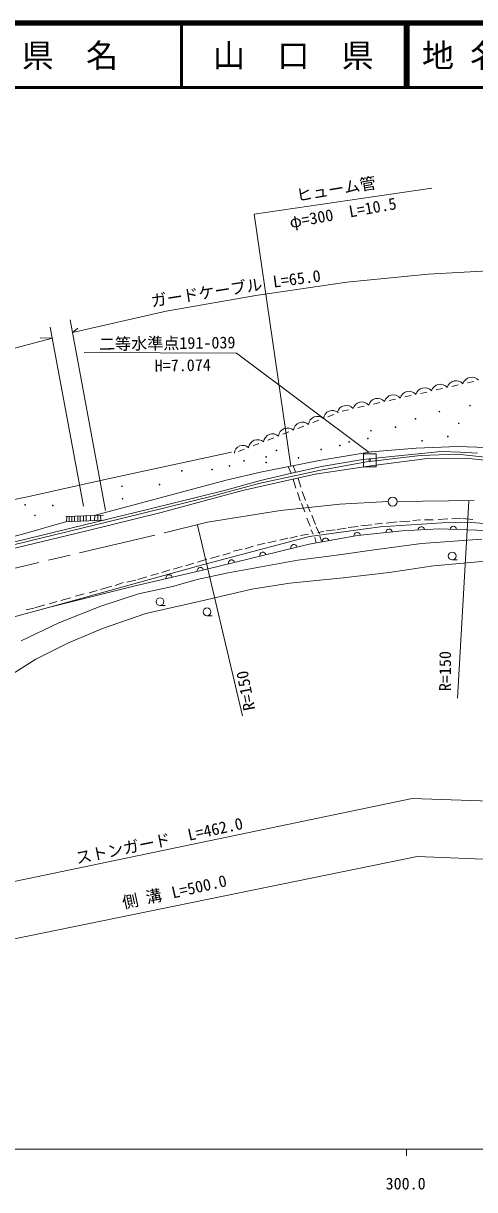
# Model space of a CAD drawing. Units: millimetres, scale not verified. Extents: x 40000 to 680000, y 20000 to 380000.
# Drawn here: x 308374 to 378586, y 198715 to 380000 of the extents above; entities that cross this region are included whole.
import ezdxf
from ezdxf.enums import TextEntityAlignment as Align

# ---------------------------------------------------------------- set-up
doc = ezdxf.new("R2010")
doc.units = ezdxf.units.MM
doc.header["$LTSCALE"] = 1000
doc.linetypes.add('CHAIN', pattern=[18.5, 12, -1.5, 3.5, -1.5])
for name, color, linetype, lineweight in [('M-BGD', 7, 'Continuous', 13), ('M-BMK', 2, 'CHAIN', 13), ('M-BMK-SRVR', 3, 'Continuous', 13), ('M-STR-HTXT', 7, 'Continuous', 13), ('M-TTL', 2, 'Continuous', 140), ('M-TTL-BAND', 7, 'Continuous', 13), ('M-TTL-LINE', 7, 'Continuous', 50), ('M-TTL-TXT', 7, 'Continuous', 50)]:
    doc.layers.add(name, color=color, linetype=linetype, lineweight=lineweight)
doc.styles.add('ＭＳ ゴシック', font='')
doc.styles.get('ＭＳ ゴシック').set_extended_font_data('MS Gothic')

# ---------------------------------------------------------------- blocks, each defined once
blk = doc.blocks.new('open_arrow')
at = {"color": 0, "linetype": 'Continuous', "lineweight": -2}
blk.add_lwpolyline([(7.5, 1.25), (0, 0), (7.5, -1.25)], dxfattribs=at)

msp = doc.modelspace()

# ---------------------------------------------------------------- linework, layer by layer
at = {"layer": 'M-BGD'}
for p, q in [((370169, 322477), (371144, 322697)), ((372608, 323027), (373583, 323246)), ((375046, 323576), (376022, 323796)), ((377485, 324126), (378461, 324346)), ((362852, 320828), (363828, 321048)), ((365291, 321377), (366267, 321597)), ((367730, 321927), (368705, 322147)), ((355755, 318844), (356687, 319206)), ((357975, 319728), (358950, 319948)), ((360413, 320278), (361389, 320498)), ((351094, 317033), (352026, 317395)), ((353424, 317938), (354357, 318300)), ((346434, 315222), (347366, 315584)), ((348764, 316127), (349696, 316489)), ((341865, 313447), (342745, 313788)), ((344103, 314316), (345035, 314678)), ((362495, 313391), (369497, 313943)), ((369497, 313943), (375948, 314206)), ((375948, 314206), (380385, 314063)), ((340755, 313352), (321330, 309155)), ((345276, 310249), (354413, 312048)), ((361781, 311820), (354395, 310477)), ((354413, 312048), (362495, 313391)), ((354754, 311137), (361194, 312180)), ((361194, 312180), (365714, 312648)), ((361266, 311082), (361266, 313082)), ((361266, 313082), (363266, 313082)), ((370175, 312804), (361781, 311820)), ((371230, 312336), (362788, 311281)), ((363266, 313082), (363266, 311082)), ((365714, 312648), (373376, 313439)), ((375930, 313019), (370175, 312804)), ((377225, 312408), (371230, 312336)), ((373376, 313439), (376350, 313355)), ((383293, 312228), (375930, 313019)), ((376350, 313355), (379012, 313211)), ((383197, 311760), (377225, 312408)), ((339904, 309002), (345276, 310249)), ((354395, 310477), (345018, 308463)), ((345270, 308930), (350126, 310106)), ((349581, 311097), (350049, 310088)), ((350126, 310106), (354754, 311137)), ((350369, 311252), (350694, 310232)), ((362788, 311281), (353795, 309938)), ((363266, 311082), (361266, 311082)), ((321330, 309155), (309003, 306421)), ((319412, 303511), (339904, 309002)), ((345018, 308463), (337967, 306568)), ((339454, 307312), (345270, 308930)), ((353795, 309938), (342476, 307372)), ((350356, 309137), (350764, 307770)), ((351555, 307913), (351147, 309256)), ((309003, 306421), (289146, 302248)), ((337967, 306568), (323842, 303091)), ((328098, 304518), (339454, 307312)), ((342476, 307372), (329837, 303942)), ((351027, 307098), (351459, 305779)), ((352251, 305827), (351771, 307218)), ((351651, 305371), (352179, 304052)), ((352970, 304076), (352514, 305204)), ((323842, 303091), (306623, 298894)), ((314914, 302503), (320960, 302799)), ((320868, 303570), (314968, 303331)), ((315126, 303337), (315094, 302512)), ((315528, 303353), (315528, 302533)), ((315932, 303370), (315946, 302554)), ((316324, 303386), (316315, 302572)), ((316860, 303408), (316865, 302599)), ((317227, 303422), (317206, 302616)), ((317754, 303444), (317743, 302642)), ((318171, 303461), (318167, 302663)), ((329837, 303942), (318254, 301136)), ((318833, 303488), (318837, 302695)), ((319494, 303515), (319470, 302726)), ((319989, 303535), (319989, 302752)), ((320029, 302575), (328098, 304518)), ((320406, 303552), (320427, 302773)), ((352466, 303093), (352970, 301822)), ((353833, 302110), (353234, 303549)), ((368940, 302719), (370175, 302839)), ((370762, 302839), (372129, 302839)), ((372921, 302899), (374408, 302959)), ((375043, 303007), (376470, 303019)), ((376710, 303019), (378305, 302899)), ((287833, 294769), (320029, 302575)), ((318254, 301136), (301658, 297155)), ((308463, 300657), (314914, 302503)), ((363874, 301718), (352890, 300231)), ((353162, 301294), (353474, 300599)), ((354433, 300647), (353929, 301726)), ((354167, 300825), (355114, 301052)), ((355474, 301100), (356889, 301268)), ((357201, 301328), (358604, 301556)), ((358891, 301640), (360438, 301784)), ((360870, 301916), (362561, 302060)), ((363052, 302132), (364263, 302287)), ((373514, 302341), (363874, 301718)), ((364803, 302335), (366542, 302515)), ((366865, 302527), (368472, 302623)), ((378167, 302437), (373514, 302341)), ((386800, 301670), (378167, 302437)), ((290813, 296100), (308463, 300657)), ((352890, 300231), (335671, 295674)), ((344742, 298906), (346013, 299218)), ((346409, 299266), (347728, 299589)), ((348279, 299685), (349526, 299961)), ((349838, 299961), (351025, 300285)), ((351505, 300405), (352740, 300609)), ((353701, 300059), (353917, 299244)), ((354517, 300287), (354733, 299532)), ((362567, 298097), (370289, 299152)), ((370289, 299152), (379690, 299799)), ((339418, 297347), (340533, 297707)), ((341073, 297947), (342416, 298270)), ((342871, 298330), (344130, 298738)), ((351055, 296538), (357506, 297377)), ((357506, 297377), (362567, 298097)), ((335671, 295674), (312312, 289199)), ((331732, 295165), (333063, 295584)), ((333650, 295704), (334921, 296100)), ((335449, 296244), (336936, 296700)), ((337487, 296832), (338866, 297227)), ((340215, 294595), (351055, 296538)), ((372159, 295698), (365300, 294667)), ((380889, 296442), (372159, 295698)), ((375085, 296597), (375885, 296597)), ((326204, 293570), (327595, 293978)), ((328194, 294158), (329382, 294469)), ((329897, 294637), (331180, 295033)), ((335419, 293540), (340215, 294595)), ((358106, 293828), (349808, 292964)), ((365300, 294667), (358106, 293828)), ((320400, 291999), (322151, 292503)), ((322679, 292635), (323926, 293078)), ((324489, 293150), (325856, 293462)), ((326306, 291334), (331582, 292461)), ((331582, 292461), (335419, 293540)), ((343909, 292077), (336138, 290255)), ((349808, 292964), (343909, 292077)), ((312414, 289793), (313613, 290129)), ((314225, 290296), (315712, 290680)), ((316467, 290980), (317834, 291328)), ((318602, 291460), (319837, 291831)), ((320454, 289415), (326306, 291334)), ((336138, 290255), (327409, 288264)), ((306934, 287754), (312312, 289199)), ((308793, 288822), (310004, 289097)), ((310148, 289145), (311707, 289625)), ((313907, 286801), (320454, 289415)), ((327409, 288264), (320694, 285962)), ((329639, 289511), (330439, 289511)), ((308056, 284019), (313907, 286801)), ((336942, 287928), (337742, 287928)), ((320694, 285962), (315394, 283707)), ((315394, 283707), (310310, 281189)), ((310310, 281189), (299446, 274307))]:
    msp.add_line(p, q, dxfattribs=at)
msp.add_lwpolyline([(547671, 281645), (533977, 286657), (523905, 289223), (511818, 291957), (496781, 293972), (491146, 294595), (476181, 295459), (457475, 296514), (435268, 297953), (406298, 299560), (378910, 301238), (373035, 301406), (367327, 301094), (360348, 300375), (352818, 299056), (336702, 295099), (325766, 292557), (312312, 289199)], dxfattribs=at)
for centre, radius in [((373101, 319654), 51.7), ((377849, 320575), 51.7), ((366270, 317232), 51.7), ((369371, 318540), 51.7), ((376105, 317813), 51.7), ((361983, 315464), 51.7), ((362443, 316675), 51.7), ((374409, 315779), 51.7), ((347765, 313623), 51.7), ((354692, 313768), 51.7), ((357599, 314374), 51.7), ((359052, 314931), 51.7), ((370412, 315125), 51.7), ((342726, 311976), 51.7), ((346142, 312606), 51.7), ((351204, 312460), 51.7), ((362266, 312082), 150), ((333042, 310438), 51.7), ((337748, 310630), 51.7), ((340438, 311206), 51.7), ((346142, 311758), 51.7), ((329584, 308325), 51.7), ((323726, 308037), 51.7), ((308646, 305155), 51.7), ((312968, 305059), 51.7), ((323822, 306116), 51.7), ((310183, 303523), 51.7), ((375085, 297197), 600), ((329639, 290111), 600), ((336942, 288528), 600)]:
    msp.add_circle(centre, radius, dxfattribs=at)
for centre, radius, start, end in [((378120, 323586), 1417, 40.77522, 164.63024), ((368364, 321387), 1417, 40.77522, 164.63024), ((370803, 321936), 1417, 40.77522, 164.63024), ((373242, 322486), 1417, 40.77522, 164.63024), ((375681, 323036), 1417, 40.77522, 164.63024), ((361048, 319737), 1417, 40.77522, 164.63024), ((363487, 320287), 1417, 40.77522, 164.63024), ((365925, 320837), 1417, 40.77522, 164.63024), ((356462, 318403), 1417, 49.30719, 173.16222), ((358609, 319188), 1417, 40.77522, 164.63024), ((351802, 316592), 1417, 49.30719, 173.16222), ((354132, 317498), 1417, 49.30719, 173.16222), ((347141, 314781), 1417, 49.30719, 173.16222), ((349471, 315687), 1417, 49.30719, 173.16222), ((342505, 313103), 1302, 46.32991, 176.1395), ((344811, 313876), 1417, 49.30719, 173.16222), ((365281, 300883), 500, 5.88599, 185.88599), ((370266, 301255), 500, 3.12649, 183.12649), ((375261, 301342), 500, 358.36342, 178.36342), ((355383, 299505), 500, 9.9351, 189.9351), ((360308, 300368), 500, 6.20912, 189.94069), ((345636, 297292), 500, 13.79525, 193.79525), ((350491, 298485), 500, 13.79525, 193.79525), ((340780, 296100), 500, 13.79525, 193.79525), ((331052, 293785), 500, 13.08635, 193.08635), ((335922, 294917), 500, 13.08635, 193.08635)]:
    msp.add_arc(centre, radius, start, end, dxfattribs=at)
at = {"layer": 'M-BMK'}
for p, q in [((348369, 304255), (357602, 305239)), ((357602, 305239), (365128, 305670)), ((366528, 305670), (380961, 305862)), ((337002, 302481), (348369, 304255)), ((330311, 300802), (337002, 302481)), ((299134, 293440), (330311, 300802))]:
    msp.add_line(p, q, dxfattribs=at)
at = {"layer": 'M-BMK-SRVR'}
msp.add_circle((365828, 305670), 700, dxfattribs=at)
at = {"layer": 'M-STR-HTXT'}
for p, q in [((344280, 350337), (371907, 354366)), ((349977, 311175), (344280, 350337)), ((358717, 339785), (371332, 341032)), ((371332, 341032), (386039, 341852)), ((344568, 337722), (358717, 339785)), ((330611, 335276), (344568, 337722)), ((315646, 333933), (321162, 304291)), ((316014, 331952), (330611, 335276)), ((312576, 332782), (317756, 304963)), ((316018, 331943), (316845, 332614)), ((269792, 319736), (312901, 331040)), ((312901, 331040), (310981, 331115)), ((377663, 305730), (375936, 275129)), ((342458, 272348), (335455, 301989)), ((368843, 259532), (210480, 226528)), ((536857, 253778), (368843, 259532)), ((211412, 218277), (369641, 250482)), ((369641, 250482), (549828, 243393))]:
    msp.add_line(p, q, dxfattribs=at)
msp.add_lwpolyline([(362183, 313299), (341555, 328754), (317818, 328816)], dxfattribs=at)
at = {"layer": 'M-TTL'}
msp.add_line((680000, 380000), (40000, 380000), dxfattribs=at)
at = {"layer": 'M-TTL-BAND'}
for p, q in [((40000, 205000), (579000, 205000)), ((368000, 205000), (368000, 204000))]:
    msp.add_line(p, q, dxfattribs=at)
at = {"layer": 'M-TTL-LINE'}
for p, q in [((333000, 380000), (333000, 370000)), ((367750, 380000), (367750, 370000)), ((368250, 380000), (368250, 370000)), ((40000, 370000), (680000, 370000))]:
    msp.add_line(p, q, dxfattribs=at)

# ---------------------------------------------------------------- block references
at = {"layer": 'M-STR-HTXT', "rotation": 143.2}
msp.add_blockref('open_arrow', (362183, 313299), dxfattribs=at)

# ---------------------------------------------------------------- texts
at = {"layer": 'M-STR-HTXT', "style": 'ＭＳ ゴシック'}
for s, rotation, p in [('ヒューム管', 9.498, (357258, 352811)), ('φ=300\u3000L=10.5', 10.266, (358354, 349108)), ('二等水準点191-039', 0.724, (330777, 328815)), ('H=7.074', 0.724, (333190, 325383)), ('R=150', 89.904, (375444, 279309)), ('R=150', 101, (344393, 276552))]:
    msp.add_text(s, height=1833, rotation=rotation, dxfattribs=at).set_placement(p, align=Align.BOTTOM_CENTER)
for s, rotation, p in [('L=65.0', 7.459, (347390, 338369)), ('ガードケーブル', 8.747, (328441, 335376)), ('L=462.0', 12.329, (334274, 252399)), ('ストンガード', 11.562, (316841, 248797)), ('L=500.0', 12.88, (331783, 243431)), ('側 溝', 12.113, (324093, 241853))]:
    msp.add_text(s, height=1833, rotation=rotation, dxfattribs=at).set_placement(p, align=Align.BOTTOM_LEFT)
at = {"layer": 'M-TTL-BAND', "style": 'ＭＳ ゴシック'}
msp.add_text('300.0', height=1833, dxfattribs=at).set_placement((367844, 198195), align=Align.BOTTOM_CENTER)
at = {"layer": 'M-TTL-TXT', "style": 'ＭＳ ゴシック'}
for s, p in [('県\u3000名', (315625, 375000)), ('山\u3000口\u3000県', (350375, 375000))]:
    msp.add_text(s, height=3666, dxfattribs=at).set_placement(p, align=Align.MIDDLE_CENTER)
msp.add_text('地 名', height=3666, dxfattribs=at).set_placement((370380, 375000), align=Align.MIDDLE_LEFT)

doc.saveas('drawing.dxf')
